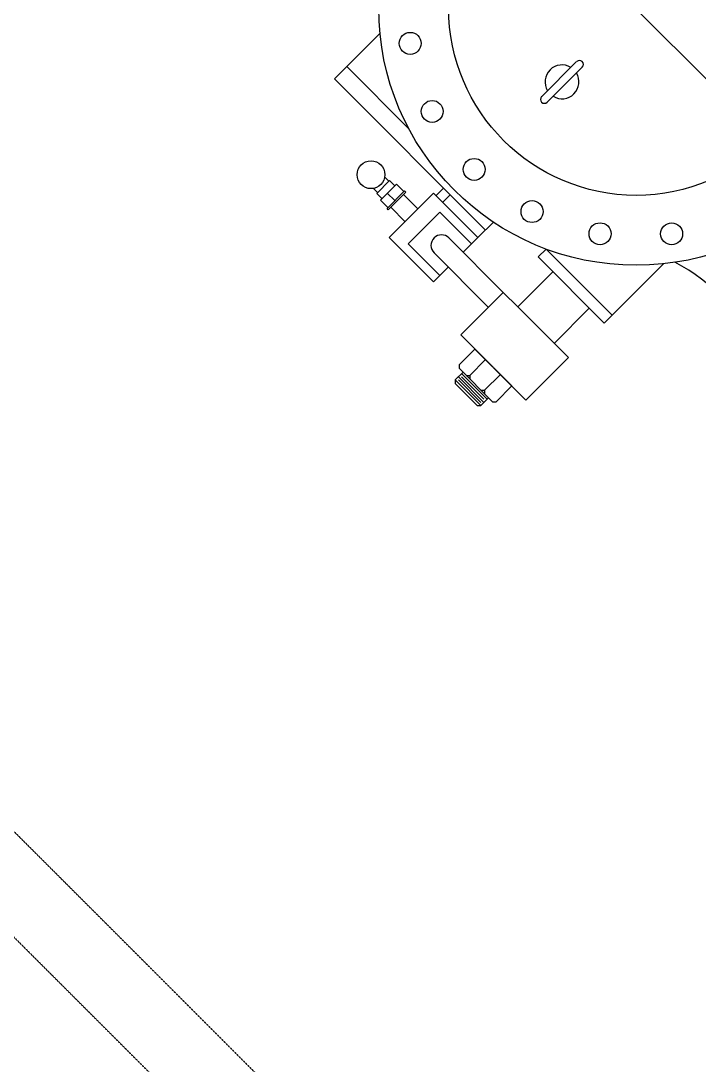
# Model space of a CAD drawing. Header units: inches. Extents: x 72602 to 350810, y -122122 to 43597.
# Drawn here: x 304138 to 305045, y 17243 to 18640 of the extents above; entities that cross this region are included whole.
import ezdxf

# ---------------------------------------------------------------- set-up
doc = ezdxf.new("R2010")
doc.units = ezdxf.units.IN
doc.header["$MEASUREMENT"] = 0
doc.linetypes.add('HIDDEN', pattern=[0.375, 0.25, -0.125])
doc.layers.add('M-X-BKGD', color=8, linetype='Continuous')

msp = doc.modelspace()

# ---------------------------------------------------------------- linework, layer by layer
at = {"layer": 'M-X-BKGD', "ltscale": 0.003}
msp.add_line((302912.8, 20704.6), (306795.7, 16821.6), dxfattribs=at)
msp.add_line((302912.8, 20704.6), (306795.7, 16821.6), dxfattribs=at)
at = {"layer": 'M-X-BKGD'}
for p, q in [((304573.7, 18579.1), (304618.2, 18623.5)), ((304573.7, 18579.1), (304618.2, 18623.5)), ((304573.7, 18579.1), (304557.4, 18562.8)), ((304573.7, 18579.1), (304557.4, 18562.8)), ((304657.1, 18495.4), (304573.7, 18579.1)), ((304657.1, 18495.4), (304573.7, 18579.1)), ((304834.5, 18539.1), (304881.3, 18585.8)), ((304834.5, 18539.1), (304881.3, 18585.8)), ((304842, 18531.6), (304888.8, 18578.3)), ((304842, 18531.6), (304888.8, 18578.3)), ((304759.3, 18360.3), (304557.4, 18562.8)), ((304759.3, 18360.3), (304557.4, 18562.8)), ((304631, 18426.6), (304613.8, 18409.5)), ((304631, 18426.6), (304613.8, 18409.5)), ((304640.1, 18421.7), (304618.7, 18400.4)), ((304640.1, 18421.7), (304618.7, 18400.4)), ((304629.9, 18425.6), (304624.5, 18431)), ((304629.9, 18425.6), (304624.5, 18431)), ((304638, 18419.6), (304631, 18426.6)), ((304638, 18419.6), (304631, 18426.6)), ((304650.1, 18411.8), (304640.1, 18421.7)), ((304650.1, 18411.8), (304640.1, 18421.7)), ((304614.9, 18410.6), (304609.5, 18416)), ((304614.9, 18410.6), (304609.5, 18416)), ((304620.8, 18402.5), (304613.8, 18409.5)), ((304620.8, 18402.5), (304613.8, 18409.5)), ((304651.2, 18412.8), (304627.6, 18389.3)), ((304651.2, 18412.8), (304627.6, 18389.3)), ((304638, 18399.7), (304628, 18409.7)), ((304638, 18399.7), (304628, 18409.7)), ((304652.9, 18411.1), (304629.3, 18387.5)), ((304652.9, 18411.1), (304629.3, 18387.5)), ((304690, 18409.7), (304630.6, 18350.5)), ((304690, 18409.7), (304630.6, 18350.5)), ((304668.9, 18388.6), (304649.7, 18407.9)), ((304668.9, 18388.6), (304649.7, 18407.9)), ((304652.9, 18411.1), (304651.2, 18412.8)), ((304652.9, 18411.1), (304651.2, 18412.8)), ((304690, 18409.7), (304749.2, 18350.3)), ((304690, 18409.7), (304749.2, 18350.3)), ((304703.2, 18416.6), (304693.2, 18406.5)), ((304703.2, 18416.6), (304693.2, 18406.5)), ((304712.3, 18407.5), (304702.2, 18397.5)), ((304712.3, 18407.5), (304702.2, 18397.5)), ((304628.6, 18390.4), (304618.7, 18400.4)), ((304628.6, 18390.4), (304618.7, 18400.4)), ((304629.3, 18387.5), (304627.6, 18389.3)), ((304629.3, 18387.5), (304627.6, 18389.3)), ((304651.7, 18371.5), (304632.6, 18390.8)), ((304651.7, 18371.5), (304632.6, 18390.8)), ((304698.4, 18384.5), (304655.8, 18342)), ((304698.4, 18384.5), (304655.8, 18342)), ((304698.4, 18384.5), (304740.8, 18341.9)), ((304698.4, 18384.5), (304740.8, 18341.9)), ((304749.2, 18350.3), (304770, 18371)), ((304749.2, 18350.3), (304770, 18371)), ((304630.6, 18350.5), (304689.8, 18291.1)), ((304630.6, 18350.5), (304689.8, 18291.1)), ((304783.1, 18277), (304710.5, 18349.8)), ((304783.1, 18277), (304710.5, 18349.8)), ((304749.2, 18350.3), (304729.5, 18330.7)), ((304749.2, 18350.3), (304729.5, 18330.7)), ((304655.8, 18342), (304698.3, 18299.5)), ((304655.8, 18342), (304698.3, 18299.5)), ((304763.1, 18257), (304690.5, 18329.8)), ((304763.1, 18257), (304690.5, 18329.8)), ((304840.5, 18335), (304829.8, 18324.3)), ((304840.5, 18335), (304829.8, 18324.3)), ((304917.9, 18235.9), (304829.8, 18324.3)), ((304917.9, 18235.9), (304829.8, 18324.3)), ((304909.4, 18265.9), (304840.5, 18335)), ((304909.4, 18265.9), (304840.5, 18335)), ((304709.5, 18310.7), (304689.8, 18291.1)), ((304709.5, 18310.7), (304689.8, 18291.1)), ((304997.4, 18315.2), (304917.9, 18235.9)), ((304997.4, 18315.2), (304917.9, 18235.9)), ((304849.4, 18304.5), (304802.4, 18257.6)), ((304849.4, 18304.5), (304802.4, 18257.6)), ((304783.1, 18277), (304726.2, 18220.3)), ((304783.1, 18277), (304726.2, 18220.3)), ((304802.4, 18257.6), (304783.1, 18277)), ((304802.4, 18257.6), (304783.1, 18277)), ((304909.4, 18265.9), (304928.6, 18246.6)), ((304909.4, 18265.9), (304928.6, 18246.6)), ((304870.3, 18189.6), (304802.4, 18257.6)), ((304870.3, 18189.6), (304802.4, 18257.6)), ((304898.2, 18255.6), (304851.2, 18208.7)), ((304898.2, 18255.6), (304851.2, 18208.7)), ((304813.4, 18132.8), (304726.2, 18220.3)), ((304813.4, 18132.8), (304726.2, 18220.3)), ((304745.3, 18201.1), (304724.1, 18180)), ((304745.3, 18201.1), (304724.1, 18180)), ((304745.3, 18201.1), (304794.6, 18151.7)), ((304745.3, 18201.1), (304794.6, 18151.7)), ((304738.3, 18165.7), (304759.5, 18186.9)), ((304738.3, 18165.7), (304759.5, 18186.9)), ((304870.3, 18189.6), (304813.4, 18132.8)), ((304870.3, 18189.6), (304813.4, 18132.8)), ((304729.3, 18170.1), (304718.8, 18159.7)), ((304729.3, 18170.1), (304718.8, 18159.7)), ((304724.1, 18180), (304724.1, 18175.4)), ((304724.1, 18180), (304724.1, 18175.4)), ((304724.1, 18175.4), (304734.7, 18164.7)), ((304724.1, 18175.4), (304734.7, 18164.7)), ((304761.6, 18134), (304727.4, 18168.2)), ((304761.6, 18134), (304727.4, 18168.2)), ((304718.8, 18159.7), (304718.8, 18155)), ((304753, 18125.4), (304718.8, 18159.7)), ((304718.8, 18159.7), (304718.8, 18155)), ((304753, 18125.4), (304718.8, 18159.7)), ((304748.3, 18125.4), (304718.8, 18155)), ((304748.3, 18125.4), (304718.8, 18155)), ((304757.3, 18129.7), (304723.1, 18163.9)), ((304757.3, 18129.7), (304723.1, 18163.9)), ((304753, 18129.7), (304723.1, 18159.7)), ((304753, 18129.7), (304723.1, 18159.7)), ((304757.3, 18134), (304727.4, 18163.9)), ((304757.3, 18134), (304727.4, 18163.9)), ((304733.7, 18165.8), (304738.3, 18165.7)), ((304733.7, 18165.8), (304738.3, 18165.7)), ((304734.7, 18164.7), (304758.1, 18141.2)), ((304734.7, 18164.7), (304758.1, 18141.2)), ((304738.3, 18165.7), (304738.3, 18161.1)), ((304738.3, 18165.7), (304738.3, 18161.1)), ((304758.1, 18145.9), (304779.3, 18167)), ((304758.1, 18145.9), (304779.3, 18167)), ((304753.5, 18145.9), (304758.1, 18145.9)), ((304753.5, 18145.9), (304758.1, 18145.9)), ((304758.1, 18145.9), (304758.1, 18141.2)), ((304758.1, 18145.9), (304758.1, 18141.2)), ((304758.1, 18141.2), (304768.7, 18130.6)), ((304758.1, 18141.2), (304768.7, 18130.6)), ((304794.6, 18151.7), (304773.4, 18130.6)), ((304794.6, 18151.7), (304773.4, 18130.6)), ((304763.5, 18135.9), (304753, 18125.4)), ((304763.5, 18135.9), (304753, 18125.4)), ((304768.7, 18130.6), (304773.4, 18130.6)), ((304768.7, 18130.6), (304773.4, 18130.6)), ((304748.3, 18125.4), (304753, 18125.4)), ((304748.3, 18125.4), (304753, 18125.4))]:
    msp.add_line(p, q, dxfattribs=at)
at = {"layer": 'M-X-BKGD', "linetype": 'HIDDEN', "ltscale": 0.4}
for p, q in [((303451.5, 18232.3), (304512.2, 17171.6)), ((303451.5, 18232.3), (304512.2, 17171.6)), ((303451.5, 18090.8), (304370.8, 17171.6)), ((303451.5, 18090.8), (304370.8, 17171.6))]:
    msp.add_line(p, q, dxfattribs=at)
at = {"layer": 'M-X-BKGD'}
for centre, radius in [((304960.9, 18657.6), 344.4), ((304960.9, 18657.6), 344.4), ((304960.9, 18657.6), 250.8), ((304960.9, 18657.6), 250.8), ((304658.6, 18610.2), 14.7), ((304658.6, 18610.2), 14.7), ((304688, 18519.1), 14.7), ((304688, 18519.1), 14.7), ((304606.2, 18434.4), 18.6), ((304606.2, 18434.4), 18.6), ((304744.2, 18441.5), 14.7), ((304744.2, 18441.5), 14.7), ((304821.6, 18385.1), 14.7), ((304821.6, 18385.1), 14.7), ((304912.6, 18355.4), 14.7), ((304912.6, 18355.4), 14.7), ((305008.4, 18355.3), 14.7), ((305008.4, 18355.3), 14.7)]:
    msp.add_circle(centre, radius, dxfattribs=at)
for centre, radius, start, end in [((304885.1, 18582), 5.31, 314.9209, 134.9209), ((304885.1, 18582), 5.31, 314.9209, 134.9209), ((304861.7, 18558.7), 22.7, 58.4383, 211.4034), ((304861.7, 18558.7), 22.7, 58.4383, 211.4034), ((304861.7, 18558.7), 22.7, 238.4383, 31.4034), ((304861.7, 18558.7), 22.7, 238.4383, 31.4034), ((304838.2, 18535.3), 5.31, 134.9209, 314.9209), ((304838.2, 18535.3), 5.31, 134.9209, 314.9209), ((304700.5, 18339.8), 14.1, 44.9209, 224.9209), ((304700.5, 18339.8), 14.1, 44.9209, 224.9209), ((304926.7, 18141), 196, 14.5774, 63.9984), ((304926.7, 18141), 196, 14.5774, 63.9984)]:
    msp.add_arc(centre, radius, start, end, dxfattribs=at)

doc.saveas('drawing.dxf')
